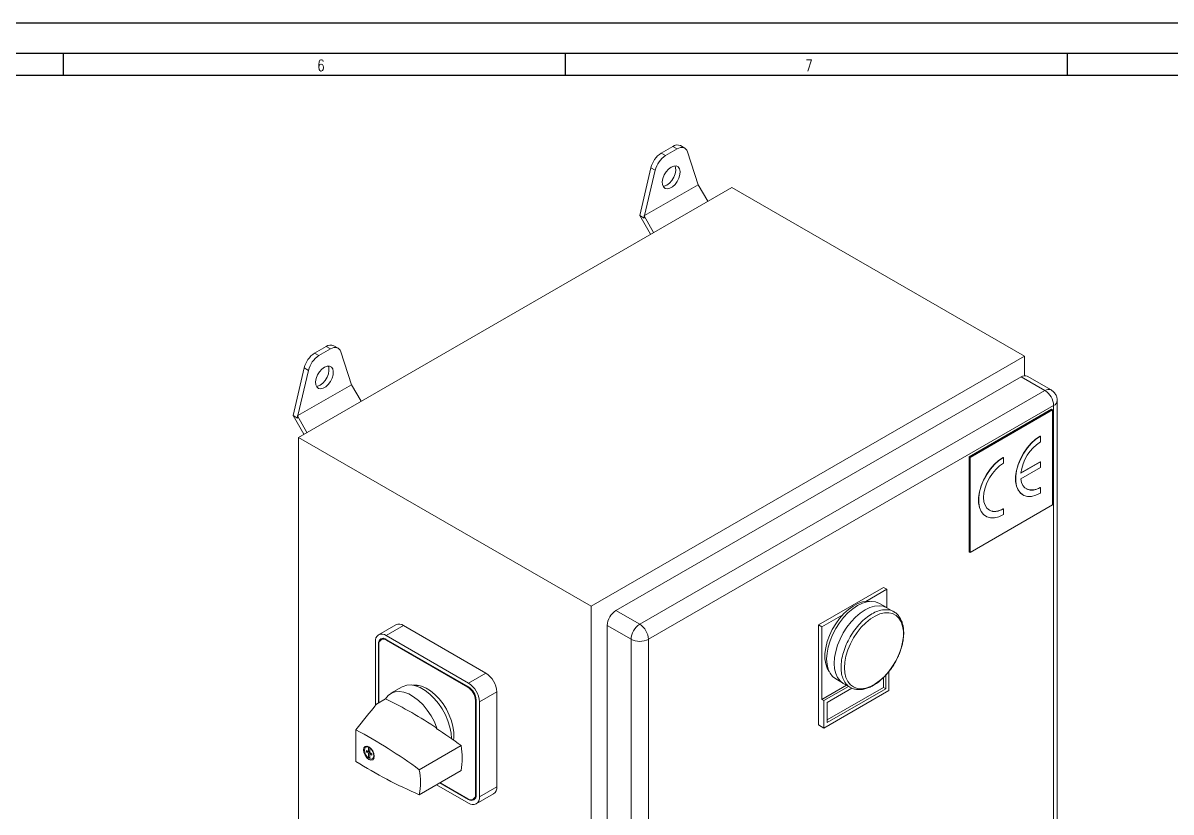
# Model space of a CAD drawing. Extents: x 4137 to 28680, y 2446 to 6814.
# Drawn here: x 10688.6 to 11063.2, y 3957.7 to 4215.3 of the extents above; entities that cross this region are included whole.
import ezdxf

# ---------------------------------------------------------------- set-up
doc = ezdxf.new("R2010")
doc.units = 0
doc.header["$LTSCALE"] = 0.5
doc.layers.get('0').update_dxf_attribs({"linetype": 'CONTINUOUS'})
doc.layers.add('DIM', color=5, linetype='CONTINUOUS')
doc.styles.get("Standard").update_dxf_attribs({"font": 'simplex.shx'})

msp = doc.modelspace()

# ---------------------------------------------------------------- linework, layer by layer
at = {"color": 7, "linetype": 'Continuous'}
for p, q in [((9855.8, 4215.32), (11537.8, 4215.32)), ((9855.8, 4215.32), (11537.8, 4215.32)), ((11527.8, 4205.32), (9875.8, 4205.32)), ((11527.8, 4205.32), (9875.8, 4205.32)), ((9882.8, 4198.32), (11520.8, 4198.32)), ((9882.8, 4198.32), (11520.8, 4198.32))]:
    msp.add_line(p, q, dxfattribs=at)
at = {"color": 7, "linetype": 'Continuous', "lineweight": 15}
for p, q in [((10896.86, 4172.83), (10900.62, 4175)), ((10896.86, 4172.83), (10900.62, 4175)), ((10902.03, 4174.19), (10898.27, 4172.01)), ((10902.03, 4174.19), (10898.27, 4172.01)), ((10902.03, 4174.19), (10900.62, 4175)), ((10902.03, 4174.19), (10900.62, 4175)), ((10904.53, 4174.43), (10903.12, 4175.25)), ((10904.53, 4174.43), (10903.12, 4175.25)), ((10898.27, 4172.01), (10896.86, 4172.83)), ((10898.27, 4172.01), (10896.86, 4172.83)), ((10908.87, 4162.48), (10905.41, 4173.27)), ((10908.87, 4162.48), (10905.41, 4173.27)), ((10889.84, 4152.45), (10893.48, 4168.02)), ((10889.84, 4152.45), (10893.48, 4168.02)), ((10894.9, 4167.2), (10891.44, 4152.41)), ((10894.9, 4167.2), (10891.44, 4152.41)), ((10893.48, 4168.02), (10894.9, 4167.2)), ((10893.48, 4168.02), (10894.9, 4167.2)), ((10908.87, 4162.48), (10891.44, 4152.41)), ((10908.87, 4162.48), (10891.44, 4152.41)), ((10908.93, 4162.51), (10908.87, 4162.48)), ((10908.93, 4162.51), (10908.87, 4162.48)), ((10912.05, 4157.11), (10908.93, 4162.51)), ((10912.05, 4157.11), (10908.93, 4162.51)), ((10919.89, 4161.63), (10778.47, 4079.99)), ((10919.89, 4161.63), (10778.47, 4079.99)), ((11015.35, 4106.52), (10919.89, 4161.63)), ((11015.35, 4106.52), (10919.89, 4161.63)), ((10889.84, 4152.45), (10891.25, 4151.63)), ((10893.37, 4146.32), (10889.84, 4152.45)), ((10889.84, 4152.45), (10891.25, 4151.63)), ((10893.37, 4146.32), (10889.84, 4152.45)), ((10891.44, 4152.41), (10891.25, 4152.31)), ((10891.44, 4152.41), (10891.25, 4152.31)), ((10891.25, 4151.63), (10891.25, 4152.31)), ((10891.25, 4152.31), (10894.37, 4146.9)), ((10891.25, 4151.63), (10891.25, 4152.31)), ((10891.25, 4152.31), (10894.37, 4146.9)), ((10791.39, 4109.12), (10789.98, 4109.94)), ((10791.39, 4109.12), (10789.98, 4109.94)), ((10783.72, 4107.52), (10787.48, 4109.69)), ((10783.72, 4107.52), (10787.48, 4109.69)), ((10785.13, 4106.7), (10783.72, 4107.52)), ((10785.13, 4106.7), (10783.72, 4107.52)), ((10788.89, 4108.87), (10785.13, 4106.7)), ((10788.89, 4108.87), (10785.13, 4106.7)), ((10788.89, 4108.87), (10787.48, 4109.69)), ((10788.89, 4108.87), (10787.48, 4109.69)), ((10795.73, 4097.16), (10792.27, 4107.96)), ((10795.73, 4097.16), (10792.27, 4107.96)), ((10873.93, 4024.88), (11015.35, 4106.52)), ((10873.93, 4024.88), (11015.35, 4106.52)), ((11015.35, 4100.16), (11015.35, 4106.52)), ((11015.35, 4100.16), (11015.35, 4106.52)), ((10776.7, 4087.14), (10780.34, 4102.7)), ((10776.7, 4087.14), (10780.34, 4102.7)), ((10780.34, 4102.7), (10781.76, 4101.89)), ((10780.34, 4102.7), (10781.76, 4101.89)), ((10781.76, 4101.89), (10778.3, 4087.1)), ((10781.76, 4101.89), (10778.3, 4087.1)), ((10882.06, 4023.45), (11014.29, 4099.79)), ((10882.06, 4023.45), (11014.29, 4099.79)), ((11014.29, 4099.79), (11022.07, 4095.3)), ((11014.29, 4099.79), (11022.07, 4095.3)), ((11024.07, 4095.5), (11016.29, 4099.99)), ((11024.07, 4095.5), (11016.29, 4099.99)), ((10795.73, 4097.16), (10778.3, 4087.1)), ((10795.73, 4097.16), (10778.3, 4087.1)), ((10795.79, 4097.2), (10795.73, 4097.16)), ((10795.79, 4097.2), (10795.73, 4097.16)), ((10798.91, 4091.79), (10795.79, 4097.2)), ((10798.91, 4091.79), (10795.79, 4097.2)), ((11022.07, 4095.3), (10889.84, 4018.96)), ((11022.07, 4095.3), (10889.84, 4018.96)), ((11026.07, 3857.69), (11026.07, 4092.03)), ((11026.07, 3857.69), (11026.07, 4092.03)), ((10892.67, 4014.07), (11024.9, 4090.4)), ((10892.67, 4014.07), (11024.9, 4090.4)), ((11024.19, 4089.18), (10997.32, 4073.66)), ((11024.19, 4089.18), (10997.32, 4073.66)), ((11024.54, 4088.97), (10997.67, 4073.46)), ((11024.54, 4088.97), (10997.67, 4073.46)), ((11024.19, 4089.18), (11024.54, 4088.97)), ((11024.19, 4089.18), (11024.54, 4088.97)), ((11024.54, 4057.94), (11024.54, 4088.97)), ((11024.54, 4057.94), (11024.54, 4088.97)), ((11024.9, 4090.4), (11024.9, 3856.05)), ((11024.9, 4090.4), (11024.9, 3856.05)), ((10776.7, 4087.14), (10778.12, 4086.32)), ((10780.24, 4081.01), (10776.7, 4087.14)), ((10776.7, 4087.14), (10778.12, 4086.32)), ((10780.24, 4081.01), (10776.7, 4087.14)), ((10778.3, 4087.1), (10778.12, 4087)), ((10778.3, 4087.1), (10778.12, 4087)), ((10778.12, 4086.32), (10778.12, 4087)), ((10778.12, 4087), (10781.24, 4081.59)), ((10778.12, 4086.32), (10778.12, 4087)), ((10778.12, 4087), (10781.24, 4081.59)), ((10778.47, 4079.99), (10778.47, 3835.03)), ((10778.47, 4079.99), (10873.93, 4024.88)), ((10778.47, 4079.99), (10778.47, 3835.03)), ((10778.47, 4079.99), (10873.93, 4024.88)), ((11020.58, 4080.4), (11020.51, 4080.44)), ((11020.58, 4080.4), (11020.51, 4080.44)), ((11020.58, 4080.4), (11020.58, 4078.54)), ((11020.58, 4080.4), (11020.58, 4078.54)), ((10997.32, 4073.66), (10997.32, 4042.63)), ((10997.32, 4073.66), (10997.67, 4073.46)), ((10997.32, 4073.66), (10997.32, 4042.63)), ((10997.32, 4073.66), (10997.67, 4073.46)), ((10997.67, 4073.46), (10997.67, 4042.43)), ((10997.67, 4073.46), (10997.67, 4042.43)), ((11008.49, 4073.42), (11008.42, 4073.46)), ((11008.49, 4073.42), (11008.42, 4073.46)), ((11008.49, 4073.42), (11008.49, 4071.56)), ((11008.49, 4073.42), (11008.49, 4071.56)), ((11014.18, 4068.33), (11020.58, 4072.02)), ((11014.18, 4068.33), (11020.58, 4072.02)), ((11014.18, 4066.46), (11020.58, 4070.16)), ((11014.18, 4066.46), (11020.58, 4070.16)), ((11014.19, 4068.41), (11020.51, 4072.06)), ((11014.19, 4068.41), (11020.51, 4072.06)), ((11020.58, 4072.02), (11020.51, 4072.06)), ((11020.58, 4072.02), (11020.51, 4072.06)), ((11020.58, 4072.02), (11020.58, 4070.16)), ((11020.58, 4072.02), (11020.58, 4070.16)), ((11014.81, 4061.26), (11014.88, 4061.22)), ((11014.81, 4061.26), (11014.88, 4061.22)), ((11020.58, 4063.64), (11020.51, 4063.68)), ((11020.58, 4063.64), (11020.51, 4063.68)), ((11020.58, 4063.64), (11020.58, 4061.78)), ((11020.58, 4063.64), (11020.58, 4061.78)), ((10997.67, 4042.43), (11024.54, 4057.94)), ((10997.67, 4042.43), (11024.54, 4057.94)), ((11002.72, 4054.28), (11002.79, 4054.24)), ((11002.72, 4054.28), (11002.79, 4054.24)), ((11008.49, 4056.66), (11008.42, 4056.7)), ((11008.49, 4056.66), (11008.42, 4056.7)), ((11008.49, 4056.66), (11008.49, 4054.8)), ((11008.49, 4056.66), (11008.49, 4054.8)), ((10997.32, 4042.63), (10997.67, 4042.43)), ((10997.32, 4042.63), (10997.67, 4042.43)), ((10969.39, 4031), (10948.17, 4018.76)), ((10969.39, 4031), (10948.17, 4018.76)), ((10970.45, 4030.39), (10963.59, 4026.43)), ((10970.45, 4030.39), (10963.59, 4026.43)), ((10969.39, 4031), (10970.45, 4030.39)), ((10969.39, 4031), (10970.45, 4030.39)), ((10970.45, 4024.39), (10970.45, 4030.39)), ((10970.45, 4024.39), (10970.45, 4030.39)), ((10873.93, 4024.88), (10873.93, 3779.92)), ((10873.93, 4024.88), (10873.93, 3779.92)), ((10970.2, 4024.52), (10968.02, 4025.78)), ((10970.2, 4024.52), (10968.02, 4025.78)), ((10972.73, 4023.08), (10970.5, 4024.36)), ((10972.73, 4023.08), (10970.5, 4024.36)), ((10889.84, 4018.96), (10882.06, 4023.45)), ((10889.84, 4018.96), (10882.06, 4023.45)), ((10956.1, 4022.11), (10949.23, 4018.14)), ((10956.1, 4022.11), (10949.23, 4018.14)), ((10810.26, 4018.8), (10804.61, 4015.53)), ((10810.26, 4018.8), (10804.61, 4015.53)), ((10807.11, 4015.28), (10812.76, 4018.55)), ((10807.11, 4015.28), (10812.76, 4018.55)), ((10839.63, 4003.04), (10812.76, 4018.55)), ((10839.63, 4003.04), (10812.76, 4018.55)), ((10879.23, 4018.56), (10887.01, 4014.07)), ((10879.23, 3784.21), (10879.23, 4018.56)), ((10879.23, 4018.56), (10887.01, 4014.07)), ((10879.23, 3784.21), (10879.23, 4018.56)), ((10948.17, 4018.76), (10948.17, 3986.09)), ((10948.17, 4018.76), (10949.23, 4018.14)), ((10948.17, 4018.76), (10948.17, 3986.09)), ((10948.17, 4018.76), (10949.23, 4018.14)), ((10949.23, 4018.14), (10949.23, 3994.46)), ((10949.23, 4018.14), (10949.23, 3994.46)), ((10803.57, 4013.24), (10803.57, 3992.45)), ((10803.57, 4013.24), (10803.57, 3992.45)), ((10804.63, 3993.32), (10804.63, 4012.63)), ((10804.63, 3993.32), (10804.63, 4012.63)), ((10806.19, 4014.39), (10805.43, 4013.95)), ((10806.19, 4014.39), (10805.43, 4013.95)), ((10833.98, 3999.77), (10807.11, 4015.28)), ((10833.98, 3999.77), (10807.11, 4015.28)), ((10807.11, 4014.06), (10833.98, 3998.55)), ((10807.11, 4014.06), (10833.98, 3998.55)), ((10833.76, 3998.43), (10807.18, 4013.77)), ((10833.76, 3998.43), (10807.18, 4013.77)), ((10887.01, 4014.07), (10887.01, 3779.72)), ((10887.01, 4014.07), (10887.01, 3779.72)), ((10892.67, 3779.72), (10892.67, 4014.07)), ((10892.67, 3779.72), (10892.67, 4014.07)), ((10804.7, 4012.34), (10804.7, 3993.36)), ((10804.7, 4012.34), (10804.7, 3993.36)), ((10839.63, 4003.04), (10833.98, 3999.77)), ((10839.63, 4003.04), (10833.98, 3999.77)), ((10969.39, 3998.34), (10969.39, 4001.61)), ((10969.39, 3998.34), (10969.39, 4001.61)), ((10970.09, 3997.93), (10970.09, 4002.33)), ((10970.09, 3997.93), (10970.09, 4002.33)), ((10971.16, 3997.32), (10971.16, 4003.57)), ((10971.16, 3997.32), (10971.16, 4003.57)), ((10812.34, 3998.55), (10808.66, 3996.43)), ((10812.34, 3998.55), (10808.66, 3996.43)), ((10816.44, 3999.01), (10816.37, 3998.98)), ((10816.44, 3999.01), (10816.37, 3998.98)), ((10957.26, 3999.1), (10949.23, 3994.46)), ((10957.26, 3999.1), (10949.23, 3994.46)), ((10957.97, 3998.69), (10949.94, 3994.06)), ((10957.97, 3998.69), (10949.94, 3994.06)), ((10951, 3987.73), (10969.39, 3998.34)), ((10951, 3987.73), (10969.39, 3998.34)), ((10959.08, 3998.11), (10951, 3993.44)), ((10959.08, 3998.11), (10951, 3993.44)), ((10951, 3986.91), (10970.09, 3997.93)), ((10951, 3986.91), (10970.09, 3997.93)), ((10953.78, 4001.12), (10955.96, 3999.86)), ((10953.78, 4001.12), (10955.96, 3999.86)), ((10956.25, 3999.68), (10958.48, 3998.39)), ((10956.25, 3999.68), (10958.48, 3998.39)), ((10970.09, 3997.93), (10969.39, 3998.34)), ((10970.09, 3997.93), (10969.39, 3998.34)), ((10806.9, 3994.63), (10803.97, 3992.94)), ((10806.9, 3994.63), (10803.97, 3992.94)), ((10836.24, 3963.44), (10836.24, 3994.14)), ((10836.24, 3963.44), (10836.24, 3994.14)), ((10836.45, 3994.26), (10836.45, 3963.23)), ((10836.45, 3994.26), (10836.45, 3963.23)), ((10837.51, 3993.65), (10843.17, 3996.91)), ((10837.51, 3993.65), (10843.17, 3996.91)), ((10843.17, 3965.89), (10843.17, 3996.91)), ((10843.17, 3965.89), (10843.17, 3996.91)), ((10949.94, 3994.06), (10949.23, 3994.46)), ((10949.94, 3994.06), (10949.23, 3994.46)), ((10949.94, 3985.07), (10971.16, 3997.32)), ((10949.94, 3985.07), (10971.16, 3997.32)), ((10949.94, 3994.06), (10949.94, 3985.07)), ((10949.94, 3994.06), (10949.94, 3985.07)), ((10837.51, 3962.62), (10837.51, 3993.65)), ((10837.51, 3962.62), (10837.51, 3993.65)), ((10951, 3993.44), (10951, 3986.91)), ((10951, 3993.44), (10951, 3986.91)), ((10797.21, 3984.52), (10797.21, 3974.2)), ((10797.21, 3984.52), (10797.21, 3974.2)), ((10823.44, 3984.97), (10823.66, 3985.09)), ((10823.44, 3984.97), (10823.66, 3985.09)), ((10948.17, 3986.09), (10949.94, 3985.07)), ((10948.17, 3986.09), (10949.94, 3985.07)), ((10800.96, 3979.15), (10800.45, 3978.86)), ((10800.96, 3979.15), (10800.45, 3978.86)), ((10801.47, 3978.94), (10801.33, 3978.86)), ((10801.47, 3978.94), (10801.33, 3978.86)), ((10801.33, 3978.86), (10801.33, 3977.35)), ((10801.33, 3978.86), (10801.33, 3977.35)), ((10801.76, 3977.6), (10801.76, 3978.74)), ((10801.76, 3977.6), (10801.76, 3978.74)), ((10817.9, 3971.49), (10831.55, 3979.37)), ((10817.9, 3971.49), (10831.55, 3979.37)), ((10801.33, 3977.35), (10800.66, 3977.73)), ((10800.66, 3977.73), (10800.66, 3977.22)), ((10801.33, 3977.35), (10800.66, 3977.73)), ((10800.66, 3977.73), (10800.66, 3977.22)), ((10801.1, 3977.47), (10800.66, 3977.22)), ((10801.1, 3977.47), (10800.66, 3977.22)), ((10800.66, 3977.22), (10801.33, 3976.84)), ((10800.66, 3977.22), (10801.33, 3976.84)), ((10801.1, 3977.47), (10801.1, 3977.48)), ((10801.1, 3977.47), (10801.1, 3977.48)), ((10801.76, 3977.09), (10801.1, 3977.47)), ((10801.76, 3977.09), (10801.1, 3977.47)), ((10801.76, 3977.6), (10801.33, 3977.35)), ((10801.76, 3977.6), (10801.33, 3977.35)), ((10801.76, 3977.09), (10801.33, 3976.84)), ((10801.76, 3977.09), (10801.33, 3976.84)), ((10801.33, 3976.84), (10801.33, 3975.33)), ((10801.33, 3976.84), (10801.33, 3975.33)), ((10801.33, 3975.33), (10801.76, 3975.58)), ((10801.33, 3975.33), (10801.76, 3975.58)), ((10801.76, 3975.58), (10801.76, 3977.09)), ((10801.76, 3975.58), (10801.76, 3977.09)), ((10801.77, 3978.61), (10801.86, 3978.66)), ((10801.77, 3978.61), (10801.86, 3978.66)), ((10801.77, 3977.09), (10801.77, 3978.61)), ((10801.77, 3977.09), (10801.77, 3978.61)), ((10802.43, 3976.71), (10801.77, 3977.09)), ((10802.43, 3976.71), (10801.77, 3977.09)), ((10802.2, 3976.83), (10801.77, 3976.58)), ((10802.2, 3976.83), (10801.77, 3976.58)), ((10801.77, 3975.07), (10801.77, 3976.58)), ((10801.77, 3976.58), (10802.43, 3976.2)), ((10801.77, 3975.07), (10801.77, 3976.58)), ((10801.77, 3976.58), (10802.43, 3976.2)), ((10802.43, 3976.7), (10802.2, 3976.83)), ((10802.43, 3976.7), (10802.2, 3976.83)), ((10802.43, 3976.2), (10802.43, 3976.71)), ((10802.43, 3976.2), (10802.43, 3976.71)), ((10802.64, 3975.07), (10803.15, 3975.36)), ((10802.64, 3975.07), (10803.15, 3975.36)), ((10817.9, 3963.33), (10831.55, 3971.21)), ((10817.9, 3963.33), (10831.55, 3971.21)), ((10823.55, 3966.6), (10833.98, 3960.58)), ((10823.55, 3966.6), (10833.98, 3960.58)), ((10833.98, 3961.8), (10824.61, 3967.21)), ((10833.98, 3961.8), (10824.61, 3967.21)), ((10824.68, 3967.25), (10833.76, 3962.01)), ((10824.68, 3967.25), (10833.76, 3962.01)), ((10843.17, 3965.89), (10837.51, 3962.62)), ((10843.17, 3965.89), (10837.51, 3962.62)), ((10835.51, 3961.83), (10836.27, 3962.27)), ((10835.51, 3961.83), (10836.27, 3962.27)), ((10836.48, 3960.33), (10842.13, 3963.6)), ((10836.48, 3960.33), (10842.13, 3963.6))]:
    msp.add_line(p, q, dxfattribs=at)
at = {"color": 8, "linetype": 'Continuous', "lineweight": 15}
for p, q in [((10804.72, 4012.68), (10804.63, 4012.63)), ((10804.72, 4012.68), (10804.63, 4012.63)), ((10807.18, 4013.77), (10807.39, 4013.9)), ((10807.18, 4013.77), (10807.39, 4013.9)), ((10833.98, 3998.55), (10833.76, 3998.43)), ((10833.98, 3998.55), (10833.76, 3998.43)), ((10836.24, 3994.14), (10836.45, 3994.26)), ((10836.24, 3994.14), (10836.45, 3994.26)), ((10833.98, 3961.8), (10834.07, 3961.85)), ((10833.98, 3961.8), (10834.07, 3961.85)), ((10836.45, 3963.56), (10836.24, 3963.44)), ((10836.45, 3963.56), (10836.24, 3963.44))]:
    msp.add_line(p, q, dxfattribs=at)
at = {"color": 7, "linetype": 'Continuous', "lineweight": 15, "flags": 128}
for points in [[(10905.41, 4173.27), (10905.2, 4173.75), (10904.91, 4174.14), (10904.55, 4174.42), (10904.13, 4174.6), (10903.65, 4174.67), (10903.13, 4174.62), (10902.59, 4174.46), (10902.03, 4174.19)], [(10905.41, 4173.27), (10905.2, 4173.75), (10904.91, 4174.14), (10904.55, 4174.42), (10904.13, 4174.6), (10903.65, 4174.67), (10903.13, 4174.62), (10902.59, 4174.46), (10902.03, 4174.19)], [(10900.09, 4168.25), (10900.95, 4168.59), (10901.72, 4168.61), (10902.36, 4168.3), (10902.79, 4167.68), (10902.98, 4166.82), (10902.92, 4165.79), (10902.6, 4164.67), (10902.06, 4163.58), (10901.35, 4162.61), (10900.52, 4161.84), (10899.66, 4161.34), (10898.83, 4161.16), (10898.12, 4161.31), (10897.58, 4161.78), (10897.26, 4162.52), (10897.2, 4163.48), (10897.39, 4164.56), (10897.82, 4165.68), (10898.46, 4166.72), (10899.24, 4167.6), (10900.09, 4168.25)], [(10900.09, 4168.25), (10900.95, 4168.59), (10901.72, 4168.61), (10902.36, 4168.3), (10902.79, 4167.68), (10902.98, 4166.82), (10902.92, 4165.79), (10902.6, 4164.67), (10902.06, 4163.58), (10901.35, 4162.61), (10900.52, 4161.84), (10899.66, 4161.34), (10898.83, 4161.16), (10898.12, 4161.31), (10897.58, 4161.78), (10897.26, 4162.52), (10897.2, 4163.48), (10897.39, 4164.56), (10897.82, 4165.68), (10898.46, 4166.72), (10899.24, 4167.6), (10900.09, 4168.25)], [(10898.68, 4162.37), (10899.53, 4163.01), (10900.31, 4163.89), (10900.94, 4164.94), (10901.38, 4166.05), (10901.57, 4167.13), (10901.5, 4168.09), (10901.31, 4168.64)], [(10898.68, 4162.37), (10899.53, 4163.01), (10900.31, 4163.89), (10900.94, 4164.94), (10901.38, 4166.05), (10901.57, 4167.13), (10901.5, 4168.09), (10901.31, 4168.64)], [(10897.46, 4161.97), (10897.82, 4162.02), (10898.68, 4162.37)], [(10897.46, 4161.97), (10897.82, 4162.02), (10898.68, 4162.37)], [(10792.27, 4107.96), (10792.06, 4108.43), (10791.77, 4108.82), (10791.41, 4109.11), (10790.99, 4109.29), (10790.51, 4109.35), (10790, 4109.31), (10789.45, 4109.14), (10788.89, 4108.87)], [(10792.27, 4107.96), (10792.06, 4108.43), (10791.77, 4108.82), (10791.41, 4109.11), (10790.99, 4109.29), (10790.51, 4109.35), (10790, 4109.31), (10789.45, 4109.14), (10788.89, 4108.87)], [(10786.95, 4102.93), (10787.81, 4103.28), (10788.59, 4103.3), (10789.22, 4102.98), (10789.65, 4102.37), (10789.84, 4101.51), (10789.78, 4100.47), (10789.46, 4099.36), (10788.93, 4098.27), (10788.21, 4097.3), (10787.39, 4096.53), (10786.52, 4096.03), (10785.7, 4095.84), (10784.98, 4095.99), (10784.44, 4096.46), (10784.13, 4097.21), (10784.06, 4098.17), (10784.26, 4099.25), (10784.69, 4100.37), (10785.32, 4101.41), (10786.1, 4102.29), (10786.95, 4102.93)], [(10786.95, 4102.93), (10787.81, 4103.28), (10788.59, 4103.3), (10789.22, 4102.98), (10789.65, 4102.37), (10789.84, 4101.51), (10789.78, 4100.47), (10789.46, 4099.36), (10788.93, 4098.27), (10788.21, 4097.3), (10787.39, 4096.53), (10786.52, 4096.03), (10785.7, 4095.84), (10784.98, 4095.99), (10784.44, 4096.46), (10784.13, 4097.21), (10784.06, 4098.17), (10784.26, 4099.25), (10784.69, 4100.37), (10785.32, 4101.41), (10786.1, 4102.29), (10786.95, 4102.93)], [(10785.54, 4097.06), (10786.39, 4097.7), (10787.17, 4098.58), (10787.81, 4099.62), (10788.24, 4100.74), (10788.43, 4101.82), (10788.37, 4102.78), (10788.17, 4103.33)], [(10785.54, 4097.06), (10786.39, 4097.7), (10787.17, 4098.58), (10787.81, 4099.62), (10788.24, 4100.74), (10788.43, 4101.82), (10788.37, 4102.78), (10788.17, 4103.33)], [(10784.32, 4096.66), (10784.69, 4096.71), (10785.54, 4097.06)], [(10784.32, 4096.66), (10784.69, 4096.71), (10785.54, 4097.06)], [(11020.51, 4080.44), (11019.03, 4079.42), (11017.6, 4078.13), (11016.27, 4076.59), (11015.08, 4074.87), (11014.08, 4073.03), (11013.3, 4071.11), (11012.76, 4069.2), (11012.48, 4067.36), (11012.48, 4065.64), (11012.76, 4064.11), (11013.3, 4062.82), (11014.08, 4061.81), (11014.81, 4061.26)], [(11020.51, 4080.44), (11019.03, 4079.42), (11017.6, 4078.13), (11016.27, 4076.59), (11015.08, 4074.87), (11014.08, 4073.03), (11013.3, 4071.11), (11012.76, 4069.2), (11012.48, 4067.36), (11012.48, 4065.64), (11012.76, 4064.11), (11013.3, 4062.82), (11014.08, 4061.81), (11014.81, 4061.26)], [(11020.58, 4080.4), (11019.1, 4079.38), (11017.67, 4078.09), (11016.34, 4076.55), (11015.15, 4074.83), (11014.15, 4072.99), (11013.37, 4071.07), (11012.83, 4069.16), (11012.56, 4067.31), (11012.56, 4065.6), (11012.83, 4064.07), (11013.37, 4062.77), (11014.15, 4061.77), (11015.15, 4061.07), (11016.34, 4060.73), (11017.67, 4060.73), (11019.1, 4061.08), (11020.58, 4061.78)], [(11020.58, 4080.4), (11019.1, 4079.38), (11017.67, 4078.09), (11016.34, 4076.55), (11015.15, 4074.83), (11014.15, 4072.99), (11013.37, 4071.07), (11012.83, 4069.16), (11012.56, 4067.31), (11012.56, 4065.6), (11012.83, 4064.07), (11013.37, 4062.77), (11014.15, 4061.77), (11015.15, 4061.07), (11016.34, 4060.73), (11017.67, 4060.73), (11019.1, 4061.08), (11020.58, 4061.78)], [(11008.42, 4073.46), (11006.94, 4072.44), (11005.51, 4071.15), (11004.18, 4069.61), (11002.99, 4067.89), (11001.99, 4066.05), (11001.2, 4064.13), (11000.67, 4062.22), (11000.39, 4060.37), (11000.39, 4058.66), (11000.67, 4057.13), (11001.2, 4055.83), (11001.99, 4054.83), (11002.72, 4054.28)], [(11008.42, 4073.46), (11006.94, 4072.44), (11005.51, 4071.15), (11004.18, 4069.61), (11002.99, 4067.89), (11001.99, 4066.05), (11001.2, 4064.13), (11000.67, 4062.22), (11000.39, 4060.37), (11000.39, 4058.66), (11000.67, 4057.13), (11001.2, 4055.83), (11001.99, 4054.83), (11002.72, 4054.28)], [(11008.49, 4073.42), (11007.01, 4072.4), (11005.58, 4071.11), (11004.25, 4069.57), (11003.06, 4067.85), (11002.06, 4066), (11001.27, 4064.09), (11000.74, 4062.18), (11000.46, 4060.33), (11000.46, 4058.62), (11000.74, 4057.09), (11001.27, 4055.79), (11002.06, 4054.79), (11003.06, 4054.09), (11004.25, 4053.74), (11005.58, 4053.75), (11007.01, 4054.1), (11008.49, 4054.8)], [(11008.49, 4073.42), (11007.01, 4072.4), (11005.58, 4071.11), (11004.25, 4069.57), (11003.06, 4067.85), (11002.06, 4066), (11001.27, 4064.09), (11000.74, 4062.18), (11000.46, 4060.33), (11000.46, 4058.62), (11000.74, 4057.09), (11001.27, 4055.79), (11002.06, 4054.79), (11003.06, 4054.09), (11004.25, 4053.74), (11005.58, 4053.75), (11007.01, 4054.1), (11008.49, 4054.8)], [(11008.49, 4071.56), (11007.23, 4070.69), (11006.02, 4069.56), (11004.91, 4068.23), (11003.93, 4066.74), (11003.13, 4065.15), (11002.53, 4063.52), (11002.17, 4061.91), (11002.04, 4060.39), (11002.17, 4059), (11002.53, 4057.82), (11003.13, 4056.88), (11003.93, 4056.21), (11004.91, 4055.85), (11006.02, 4055.8), (11007.23, 4056.08), (11008.49, 4056.66)], [(11008.49, 4071.56), (11007.23, 4070.69), (11006.02, 4069.56), (11004.91, 4068.23), (11003.93, 4066.74), (11003.13, 4065.15), (11002.53, 4063.52), (11002.17, 4061.91), (11002.04, 4060.39), (11002.17, 4059), (11002.53, 4057.82), (11003.13, 4056.88), (11003.93, 4056.21), (11004.91, 4055.85), (11006.02, 4055.8), (11007.23, 4056.08), (11008.49, 4056.66)], [(11014.18, 4066.46), (11014.43, 4065.3), (11014.88, 4064.32), (11015.52, 4063.56), (11016.32, 4063.04), (11017.26, 4062.79), (11018.3, 4062.81), (11019.42, 4063.09), (11020.58, 4063.64)], [(11014.18, 4066.46), (11014.43, 4065.3), (11014.88, 4064.32), (11015.52, 4063.56), (11016.32, 4063.04), (11017.26, 4062.79), (11018.3, 4062.81), (11019.42, 4063.09), (11020.58, 4063.64)], [(10964.79, 4026.41), (10963.96, 4026.45), (10962.51, 4026.25), (10961, 4025.73), (10959.46, 4024.91), (10957.92, 4023.81), (10956.44, 4022.46), (10955.04, 4020.89), (10953.77, 4019.14), (10952.66, 4017.26), (10951.73, 4015.3), (10951.01, 4013.31), (10950.52, 4011.33), (10950.27, 4009.43), (10950.27, 4007.64), (10950.52, 4006.03), (10951.01, 4004.62), (10951.63, 4003.58)], [(10964.79, 4026.41), (10963.96, 4026.45), (10962.51, 4026.25), (10961, 4025.73), (10959.46, 4024.91), (10957.92, 4023.81), (10956.44, 4022.46), (10955.04, 4020.89), (10953.77, 4019.14), (10952.66, 4017.26), (10951.73, 4015.3), (10951.01, 4013.31), (10950.52, 4011.33), (10950.27, 4009.43), (10950.27, 4007.64), (10950.52, 4006.03), (10951.01, 4004.62), (10951.63, 4003.58)], [(10968.02, 4025.78), (10966.82, 4026.27), (10965.47, 4026.44), (10964.01, 4026.3), (10962.48, 4025.84), (10960.9, 4025.07), (10959.33, 4024.02), (10957.79, 4022.71), (10956.33, 4021.17), (10954.98, 4019.44), (10953.78, 4017.56), (10952.76, 4015.58), (10951.93, 4013.55), (10951.33, 4011.51), (10950.96, 4009.53), (10950.83, 4007.64), (10950.96, 4005.89), (10951.33, 4004.33), (10951.93, 4002.99), (10952.76, 4001.91), (10953.78, 4001.12), (10953.78, 4001.12)], [(10968.02, 4025.78), (10966.82, 4026.27), (10965.47, 4026.44), (10964.01, 4026.3), (10962.48, 4025.84), (10960.9, 4025.07), (10959.33, 4024.02), (10957.79, 4022.71), (10956.33, 4021.17), (10954.98, 4019.44), (10953.78, 4017.56), (10952.76, 4015.58), (10951.93, 4013.55), (10951.33, 4011.51), (10950.96, 4009.53), (10950.83, 4007.64), (10950.96, 4005.89), (10951.33, 4004.33), (10951.93, 4002.99), (10952.76, 4001.91), (10953.78, 4001.12), (10953.78, 4001.12)], [(10970.5, 4024.36), (10969.3, 4024.85), (10967.95, 4025.03), (10966.49, 4024.88), (10964.95, 4024.42), (10963.38, 4023.65), (10961.8, 4022.6), (10960.26, 4021.29), (10958.8, 4019.75), (10957.45, 4018.01), (10956.25, 4016.13), (10955.23, 4014.15), (10954.4, 4012.12), (10953.79, 4010.08), (10953.42, 4008.09), (10953.3, 4006.2), (10953.42, 4004.45), (10953.79, 4002.89), (10954.4, 4001.55), (10955.23, 4000.47), (10956.25, 3999.68), (10956.25, 3999.68)], [(10970.5, 4024.36), (10969.3, 4024.85), (10967.95, 4025.03), (10966.49, 4024.88), (10964.95, 4024.42), (10963.38, 4023.65), (10961.8, 4022.6), (10960.26, 4021.29), (10958.8, 4019.75), (10957.45, 4018.01), (10956.25, 4016.13), (10955.23, 4014.15), (10954.4, 4012.12), (10953.79, 4010.08), (10953.42, 4008.09), (10953.3, 4006.2), (10953.42, 4004.45), (10953.79, 4002.89), (10954.4, 4001.55), (10955.23, 4000.47), (10956.25, 3999.68), (10956.25, 3999.68)], [(10956.64, 4004.8), (10956.77, 4003.09), (10957.14, 4001.57), (10957.75, 4000.28), (10958.57, 3999.24), (10959.6, 3998.5), (10960.8, 3998.06), (10962.14, 3997.94), (10963.59, 3998.14), (10965.1, 3998.66), (10966.65, 3999.48), (10968.19, 4000.58), (10969.67, 4001.94), (10971.07, 4003.51), (10972.34, 4005.26), (10973.46, 4007.14), (10974.39, 4009.11), (10975.11, 4011.11), (10975.6, 4013.09), (10975.85, 4014.99), (10975.85, 4016.78), (10975.6, 4018.4), (10975.11, 4019.81), (10974.39, 4020.98), (10973.46, 4021.87), (10972.34, 4022.47), (10971.07, 4022.75), (10969.67, 4022.71), (10968.19, 4022.35), (10966.65, 4021.67), (10965.1, 4020.71), (10963.59, 4019.48), (10962.14, 4018.01), (10960.8, 4016.34), (10959.6, 4014.52), (10958.57, 4012.59), (10957.75, 4010.6), (10957.14, 4008.6), (10956.77, 4006.65), (10956.64, 4004.8)], [(10956.64, 4004.8), (10956.77, 4003.09), (10957.14, 4001.57), (10957.75, 4000.28), (10958.57, 3999.24), (10959.6, 3998.5), (10960.8, 3998.06), (10962.14, 3997.94), (10963.59, 3998.14), (10965.1, 3998.66), (10966.65, 3999.48), (10968.19, 4000.58), (10969.67, 4001.94), (10971.07, 4003.51), (10972.34, 4005.26), (10973.46, 4007.14), (10974.39, 4009.11), (10975.11, 4011.11), (10975.6, 4013.09), (10975.85, 4014.99), (10975.85, 4016.78), (10975.6, 4018.4), (10975.11, 4019.81), (10974.39, 4020.98), (10973.46, 4021.87), (10972.34, 4022.47), (10971.07, 4022.75), (10969.67, 4022.71), (10968.19, 4022.35), (10966.65, 4021.67), (10965.1, 4020.71), (10963.59, 4019.48), (10962.14, 4018.01), (10960.8, 4016.34), (10959.6, 4014.52), (10958.57, 4012.59), (10957.75, 4010.6), (10957.14, 4008.6), (10956.77, 4006.65), (10956.64, 4004.8)], [(10828.39, 3981.63), (10828.26, 3983.46), (10827.88, 3985.42), (10827.26, 3987.42), (10826.41, 3989.41), (10825.36, 3991.33), (10824.14, 3993.14), (10822.78, 3994.78), (10821.31, 3996.21), (10819.78, 3997.4), (10818.23, 3998.29), (10816.7, 3998.89), (10815.23, 3999.16), (10813.86, 3999.1), (10812.64, 3998.71), (10812.34, 3998.55)], [(10828.39, 3981.63), (10828.26, 3983.46), (10827.88, 3985.42), (10827.26, 3987.42), (10826.41, 3989.41), (10825.36, 3991.33), (10824.14, 3993.14), (10822.78, 3994.78), (10821.31, 3996.21), (10819.78, 3997.4), (10818.23, 3998.29), (10816.7, 3998.89), (10815.23, 3999.16), (10813.86, 3999.1), (10812.64, 3998.71), (10812.34, 3998.55)], [(10829.02, 3981.18), (10829.13, 3982.04), (10829.13, 3983.74), (10828.88, 3985.56), (10828.39, 3987.45), (10827.67, 3989.35), (10826.74, 3991.21), (10825.64, 3992.98), (10824.38, 3994.59), (10823.02, 3996.02), (10821.57, 3997.21), (10820.1, 3998.13), (10818.64, 3998.76), (10817.23, 3999.07), (10815.93, 3999.07)], [(10829.02, 3981.18), (10829.13, 3982.04), (10829.13, 3983.74), (10828.88, 3985.56), (10828.39, 3987.45), (10827.67, 3989.35), (10826.74, 3991.21), (10825.64, 3992.98), (10824.38, 3994.59), (10823.02, 3996.02), (10821.57, 3997.21), (10820.1, 3998.13), (10818.64, 3998.76), (10817.23, 3999.07), (10815.93, 3999.07)], [(10816.29, 3998.99), (10816.47, 3999.02), (10817.59, 3999.02)], [(10816.29, 3998.99), (10816.47, 3999.02), (10817.59, 3999.02)], [(10806.9, 3994.63), (10807.73, 3995.72), (10808.78, 3996.5), (10810.01, 3996.94), (10811.39, 3997.05), (10812.89, 3996.8), (10814.45, 3996.22), (10816.04, 3995.32), (10817.61, 3994.12), (10819.11, 3992.65), (10820.5, 3990.97), (10821.75, 3989.11), (10822.81, 3987.13), (10823.66, 3985.09)], [(10806.9, 3994.63), (10807.73, 3995.72), (10808.78, 3996.5), (10810.01, 3996.94), (10811.39, 3997.05), (10812.89, 3996.8), (10814.45, 3996.22), (10816.04, 3995.32), (10817.61, 3994.12), (10819.11, 3992.65), (10820.5, 3990.97), (10821.75, 3989.11), (10822.81, 3987.13), (10823.66, 3985.09)], [(10799.68, 3977.93), (10799.82, 3978.63), (10800.2, 3979.08), (10800.77, 3979.19), (10801.45, 3978.95), (10802.13, 3978.41), (10802.7, 3977.63), (10803.08, 3976.75), (10803.22, 3975.89), (10803.08, 3975.19), (10802.7, 3974.74), (10802.13, 3974.63), (10801.45, 3974.87), (10800.77, 3975.41), (10800.2, 3976.19), (10799.82, 3977.07), (10799.68, 3977.93)], [(10799.68, 3977.93), (10799.82, 3978.63), (10800.2, 3979.08), (10800.77, 3979.19), (10801.45, 3978.95), (10802.13, 3978.41), (10802.7, 3977.63), (10803.08, 3976.75), (10803.22, 3975.89), (10803.08, 3975.19), (10802.7, 3974.74), (10802.13, 3974.63), (10801.45, 3974.87), (10800.77, 3975.41), (10800.2, 3976.19), (10799.82, 3977.07), (10799.68, 3977.93)], [(10801.33, 3975.33), (10800.8, 3975.83), (10800.38, 3976.47), (10800.1, 3977.18), (10800, 3977.86), (10800.1, 3978.43), (10800.38, 3978.81), (10800.8, 3978.96), (10801.33, 3978.86)], [(10801.33, 3975.33), (10800.8, 3975.83), (10800.38, 3976.47), (10800.1, 3977.18), (10800, 3977.86), (10800.1, 3978.43), (10800.38, 3978.81), (10800.8, 3978.96), (10801.33, 3978.86)], [(10801.77, 3978.61), (10802.29, 3978.1), (10802.72, 3977.46), (10803, 3976.75), (10803.09, 3976.07), (10803, 3975.51), (10802.72, 3975.12), (10802.29, 3974.97), (10801.77, 3975.07)], [(10801.77, 3978.61), (10802.29, 3978.1), (10802.72, 3977.46), (10803, 3976.75), (10803.09, 3976.07), (10803, 3975.51), (10802.72, 3975.12), (10802.29, 3974.97), (10801.77, 3975.07)]]:
    msp.add_lwpolyline(points, dxfattribs=at)
at = {"color": 7, "linetype": 'Continuous', "lineweight": 15}
for centre, radius, start, end in [((10902.08, 4172.99), 2.49, 65.3422, 125.9691), ((10902.08, 4172.99), 2.49, 65.3422, 125.9691), ((10901.11, 4166.26), 7.83, 122.922, 167.0068), ((10901.11, 4166.26), 7.83, 122.922, 167.0068), ((10902.53, 4165.44), 7.83, 122.922, 167.0068), ((10902.53, 4165.44), 7.83, 122.922, 167.0068), ((10788.94, 4107.67), 2.49, 65.3418, 125.9693), ((10788.94, 4107.67), 2.49, 65.3418, 125.9693), ((10787.98, 4100.94), 7.83, 122.9221, 167.0067), ((10787.98, 4100.94), 7.83, 122.9221, 167.0067), ((10789.39, 4100.13), 7.83, 122.9221, 167.0067), ((10789.39, 4100.13), 7.83, 122.9221, 167.0067), ((11015.46, 4098.15), 2.01, 65.6929, 125.6172), ((11015.46, 4098.15), 2.01, 65.6929, 125.6172), ((11018.75, 4090.12), 6.15, 2.6056, 57.3943), ((11018.75, 4090.12), 6.15, 2.6056, 57.3943), ((11028.3, 4066.59), 14.22, 122.8576, 172.9928), ((11028.3, 4066.59), 14.22, 122.8576, 172.9928), ((11017.84, 4067.38), 4.56, 245.4686, 305.8422), ((11017.84, 4067.38), 4.56, 245.4686, 305.8422), ((11005.75, 4060.43), 4.59, 245.6933, 305.6175), ((11005.75, 4060.43), 4.59, 245.6933, 305.6175), ((10885.37, 4018.28), 6.15, 122.6056, 177.3945), ((10885.37, 4018.28), 6.15, 122.6056, 177.3945), ((10811.3, 4016.51), 2.51, 54.3823, 114.307), ((10811.3, 4016.51), 2.51, 54.3823, 114.307), ((10893.15, 4013.79), 6.15, 122.6056, 177.3945), ((10893.15, 4013.79), 6.15, 122.6056, 177.3945), ((10886.53, 4013.79), 6.15, 2.6056, 57.3943), ((10886.53, 4013.79), 6.15, 2.6056, 57.3943), ((10805.73, 4013.59), 2.18, 50.7968, 189.2138), ((10805.73, 4013.59), 2.18, 50.7968, 189.2138), ((10806.14, 4012.88), 1.53, 50.7966, 189.2141), ((10806.14, 4012.88), 1.53, 50.7966, 189.2141), ((10806.21, 4012.59), 1.53, 50.7966, 189.2141), ((10806.21, 4012.59), 1.53, 50.7966, 189.2141), ((10889.84, 4019.52), 6.15, 242.6096, 297.3904), ((10889.84, 4019.52), 6.15, 242.6096, 297.3904), ((10835.49, 3996.57), 7.68, 2.6056, 57.3945), ((10835.49, 3996.57), 7.68, 2.6056, 57.3945), ((10830.87, 3993.89), 5.38, 2.6054, 57.3946), ((10830.87, 3993.89), 5.38, 2.6054, 57.3946), ((10829.84, 3993.3), 7.68, 2.6056, 57.3945), ((10829.84, 3993.3), 7.68, 2.6056, 57.3945), ((10831.08, 3994.02), 5.38, 2.6054, 57.3946), ((10831.08, 3994.02), 5.38, 2.6054, 57.3946), ((10738.1, 3854.34), 156.26, 56.8026, 63.876), ((10738.1, 3854.34), 156.26, 56.8026, 63.876), ((10717.97, 3835.7), 168.6, 53.6501, 61.9671), ((10717.97, 3835.7), 168.6, 53.6501, 61.9671), ((10724.25, 3832.81), 181.64, 53.7925, 56.9), ((10724.25, 3832.81), 181.64, 53.7925, 56.9), ((10809.42, 3975.29), 22.5, 349.5545, 10.4455), ((10809.42, 3975.29), 22.5, 349.5545, 10.4455), ((10875.8, 4098.74), 147.26, 237.7468, 246.8496), ((10875.8, 4098.74), 147.26, 237.7468, 246.8496), ((10795.78, 3967.41), 22.5, 349.5545, 10.4455), ((10795.78, 3967.41), 22.5, 349.5545, 10.4455), ((10840.73, 3965.61), 2.45, 304.851, 6.4612), ((10840.73, 3965.61), 2.45, 304.851, 6.4612), ((10834.73, 3963.19), 1.53, 230.7966, 9.2141), ((10834.73, 3963.19), 1.53, 230.7966, 9.2141), ((10834.94, 3962.99), 1.53, 230.7966, 9.2141), ((10834.94, 3962.99), 1.53, 230.7966, 9.2141), ((10835.36, 3962.27), 2.18, 230.7965, 9.2142), ((10835.36, 3962.27), 2.18, 230.7965, 9.2142)]:
    msp.add_arc(centre, radius, start, end, dxfattribs=at)
at = {"color": 8, "linetype": 'Continuous', "lineweight": 15}
for centre, start, end in [((11023.23, 4093.71), 64.907, 126.3293), ((11023.23, 4093.71), 64.907, 126.3293), ((11024.1, 4092.2), 293.6721, 355.1574), ((11024.1, 4092.2), 293.6721, 355.1574)]:
    msp.add_arc(centre, 1.97, start, end, dxfattribs=at)
at = {"color": 7, "linetype": 'Continuous', "lineweight": 15}
msp.add_ellipse((10789.06, 3837.33), major_axis=(180.79, 279.97), ratio=0.237277, start_param=1.141161, end_param=1.176359, dxfattribs=at)
msp.add_ellipse((10789.06, 3837.33), major_axis=(180.79, 279.97), ratio=0.237277, start_param=1.141161, end_param=1.176359, dxfattribs=at)
for points, knots in [([(11026.03, 4092.04), (11026.04, 4092.15), (11026.08, 4092.64), (11025.83, 4093.51), (11025.28, 4094.49), (11024.64, 4095.15), (11024.2, 4095.4), (11024.06, 4095.48)], [0, 0, 0, 0, 0.080143, 0.351886, 0.63319, 0.884648, 1, 1, 1, 1]), ([(11026.03, 4092.04), (11026.04, 4092.15), (11026.08, 4092.64), (11025.83, 4093.51), (11025.28, 4094.49), (11024.64, 4095.15), (11024.2, 4095.4), (11024.06, 4095.48)], [0, 0, 0, 0, 0.080143, 0.351886, 0.63319, 0.884648, 1, 1, 1, 1]), ([(10974.96, 4010.53), (10975.1, 4010.94), (10975.39, 4011.84), (10975.7, 4013.22), (10975.91, 4014.66), (10975.99, 4016.09), (10975.93, 4017.47), (10975.71, 4018.77), (10975.33, 4019.99), (10974.78, 4021.1), (10974.04, 4022.06), (10973.37, 4022.71), (10972.91, 4022.94), (10972.81, 4022.99)], [0, 0, 0, 0, 0.079256, 0.170298, 0.264321, 0.360476, 0.458182, 0.557169, 0.657331, 0.758873, 0.862402, 0.969312, 1, 1, 1, 1]), ([(10974.96, 4010.53), (10975.1, 4010.94), (10975.39, 4011.84), (10975.7, 4013.22), (10975.91, 4014.66), (10975.99, 4016.09), (10975.93, 4017.47), (10975.71, 4018.77), (10975.33, 4019.99), (10974.78, 4021.1), (10974.04, 4022.06), (10973.37, 4022.71), (10972.91, 4022.94), (10972.81, 4022.99)], [0, 0, 0, 0, 0.079256, 0.170298, 0.264321, 0.360476, 0.458182, 0.557169, 0.657331, 0.758873, 0.862402, 0.969312, 1, 1, 1, 1]), ([(10973.09, 4006.41), (10973.44, 4007.04), (10973.92, 4007.93), (10974.51, 4009.28), (10974.81, 4010.02), (10974.95, 4010.49), (10974.96, 4010.53)], [0, 0, 0, 0, 0.47089, 0.661427, 0.975733, 1, 1, 1, 1]), ([(10973.09, 4006.41), (10973.44, 4007.04), (10973.92, 4007.93), (10974.51, 4009.28), (10974.81, 4010.02), (10974.95, 4010.49), (10974.96, 4010.53)], [0, 0, 0, 0, 0.47089, 0.661427, 0.975733, 1, 1, 1, 1]), ([(10971.25, 4003.69), (10971.35, 4003.81), (10971.72, 4004.27), (10972.35, 4005.18), (10972.83, 4005.98), (10973.09, 4006.41)], [0, 0, 0, 0, 0.149928, 0.544206, 1, 1, 1, 1]), ([(10971.25, 4003.69), (10971.35, 4003.81), (10971.72, 4004.27), (10972.35, 4005.18), (10972.83, 4005.98), (10973.09, 4006.41)], [0, 0, 0, 0, 0.149928, 0.544206, 1, 1, 1, 1]), ([(10958.39, 3998.48), (10958.66, 3998.32), (10959.33, 3997.93), (10960.52, 3997.66), (10961.89, 3997.61), (10963.26, 3997.83), (10964.65, 3998.3), (10966.03, 3998.97), (10967.37, 3999.84), (10968.64, 4000.86), (10969.8, 4001.98), (10970.66, 4002.93), (10971.11, 4003.51), (10971.25, 4003.69)], [0, 0, 0, 0, 0.07522, 0.187651, 0.289213, 0.391234, 0.492811, 0.593337, 0.692199, 0.788545, 0.879764, 0.964348, 1, 1, 1, 1]), ([(10958.39, 3998.48), (10958.66, 3998.32), (10959.33, 3997.93), (10960.52, 3997.66), (10961.89, 3997.61), (10963.26, 3997.83), (10964.65, 3998.3), (10966.03, 3998.97), (10967.37, 3999.84), (10968.64, 4000.86), (10969.8, 4001.98), (10970.66, 4002.93), (10971.11, 4003.51), (10971.25, 4003.69)], [0, 0, 0, 0, 0.07522, 0.187651, 0.289213, 0.391234, 0.492811, 0.593337, 0.692199, 0.788545, 0.879764, 0.964348, 1, 1, 1, 1])]:
    msp.add_open_spline(points, degree=3, knots=knots, dxfattribs=at)
at = {"color": 8, "linetype": 'Continuous', "lineweight": 15}
for points, knots in [([(10972.8, 4023.01), (10972.78, 4023.03), (10972.34, 4023.41), (10971.21, 4023.69), (10969.49, 4023.8), (10967.58, 4023.36), (10965.6, 4022.45), (10963.62, 4021.08), (10961.72, 4019.31), (10959.97, 4017.22), (10958.43, 4014.88), (10957.17, 4012.37), (10956.24, 4009.81), (10955.64, 4007.27), (10955.56, 4005.7), (10955.52, 4004.92)], [0, 0, 0, 0, 0.005119, 0.088026, 0.170933, 0.253839, 0.336746, 0.419653, 0.502559, 0.585466, 0.668373, 0.75128, 0.834187, 0.917094, 1, 1, 1, 1]), ([(10972.8, 4023.01), (10972.78, 4023.03), (10972.34, 4023.41), (10971.21, 4023.69), (10969.49, 4023.8), (10967.58, 4023.36), (10965.6, 4022.45), (10963.62, 4021.08), (10961.72, 4019.31), (10959.97, 4017.22), (10958.43, 4014.88), (10957.17, 4012.37), (10956.24, 4009.81), (10955.64, 4007.27), (10955.56, 4005.7), (10955.52, 4004.92)], [0, 0, 0, 0, 0.005119, 0.088026, 0.170933, 0.253839, 0.336746, 0.419653, 0.502559, 0.585466, 0.668373, 0.75128, 0.834187, 0.917094, 1, 1, 1, 1]), ([(10955.52, 4004.92), (10955.56, 4004.18), (10955.64, 4002.7), (10956.24, 4000.85), (10957.13, 3999.37), (10957.99, 3998.75), (10958.4, 3998.46)], [0, 0, 0, 0, 0.25392, 0.507839, 0.761759, 1, 1, 1, 1]), ([(10955.52, 4004.92), (10955.56, 4004.18), (10955.64, 4002.7), (10956.24, 4000.85), (10957.13, 3999.37), (10957.99, 3998.75), (10958.4, 3998.46)], [0, 0, 0, 0, 0.25392, 0.507839, 0.761759, 1, 1, 1, 1])]:
    msp.add_open_spline(points, degree=3, knots=knots, dxfattribs=at)
at = {"layer": 'DIM', "color": 7}
for p, q in [((10701.8, 4198.32), (10701.8, 4205.32)), ((10701.8, 4198.32), (10701.8, 4205.32)), ((10865.6, 4198.32), (10865.6, 4205.32)), ((10865.6, 4198.32), (10865.6, 4205.32)), ((11029.4, 4198.32), (11029.4, 4205.32)), ((11029.4, 4198.32), (11029.4, 4205.32))]:
    msp.add_line(p, q, dxfattribs=at)

# ---------------------------------------------------------------- texts
at = {"layer": 'DIM', "color": 7, "width": 0.75}
for s, p in [('6', (10784.61, 4199.6)), ('6', (10784.61, 4199.6)), ('7', (10943.9, 4199.6)), ('7', (10943.9, 4199.6))]:
    msp.add_text(s, height=3.7, dxfattribs=at).set_placement(p)

doc.saveas('drawing.dxf')
